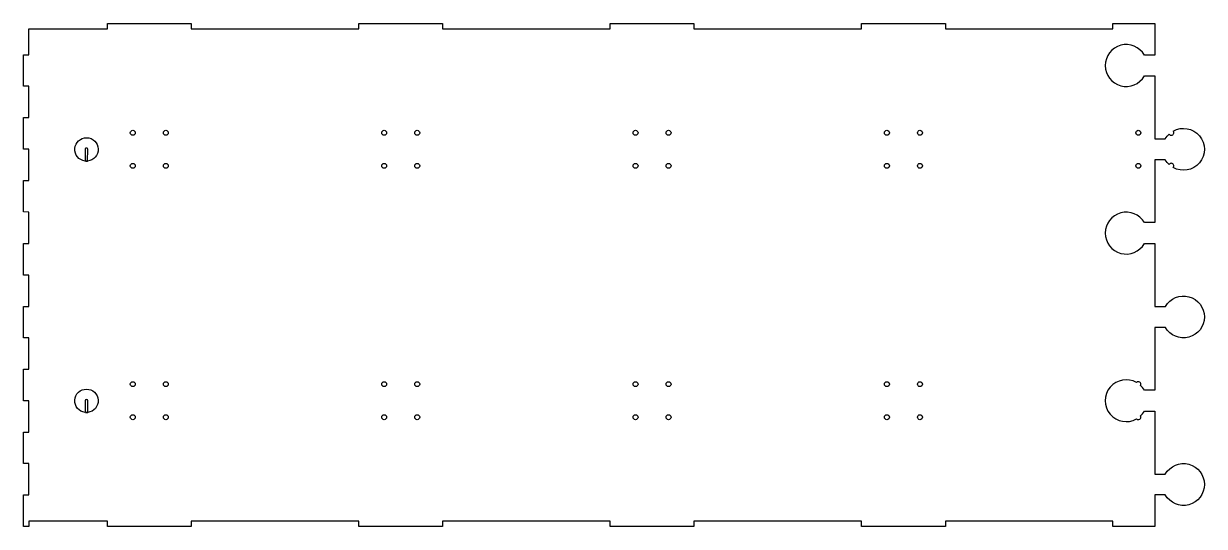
# Model space of a CAD drawing. Header units: inches. Extents: x -27 to 1.2, y 0 to 12.
import ezdxf

# ---------------------------------------------------------------- set-up
doc = ezdxf.new("R2010")
doc.units = ezdxf.units.IN
doc.layers.get('0').update_dxf_attribs({"linetype": 'CONTINUOUS'})

msp = doc.modelspace()

# ---------------------------------------------------------------- linework, layer by layer
for points in [[(-5, 0.125), (-5, 0), (-7, 0), (-7, 0.125), (-11, 0.125), (-11, 0), (-13, 0), (-13, 0.125), (-17, 0.125), (-17, 0), (-19, 0), (-19, 0.125), (-23, 0.125), (-23, 0), (-25, 0), (-25, 0.125), (-26.875, 0.125), (-26.875, 0), (-27, 0), (-27, 0.125), (-27, 0.75), (-26.875, 0.75), (-26.875, 1.5), (-27, 1.5), (-27, 2.25), (-26.875, 2.25), (-26.875, 3), (-27, 3), (-27, 3.75), (-26.875, 3.75), (-26.875, 4.5), (-27, 4.5), (-27, 5.25), (-26.875, 5.25), (-26.875, 6), (-27, 6), (-27, 6.75), (-26.875, 6.75), (-26.875, 7.5), (-27, 7.507), (-27, 8.257), (-26.875, 8.257), (-26.875, 9.007), (-27, 9.007), (-27, 9.757), (-26.875, 9.757), (-26.875, 10.507), (-27, 10.507), (-27, 11.257), (-26.875, 11.257), (-26.875, 11.875), (-25, 11.875), (-25, 12), (-23, 12), (-23, 11.875), (-19, 11.875), (-19, 12), (-17, 12), (-17, 11.875), (-13, 11.875), (-13, 12), (-11, 12), (-11, 11.875), (-7, 11.875), (-7, 12), (-5, 12), (-5, 11.875), (-1, 11.875), (-1, 12), (0, 12), (0, 11.25), (-0.25, 11.25, 3.732041), (-0.25, 10.75), (0, 10.75), (0, 9.25), (0.25, 9.25, -0.074173), (0.342, 9.365, 1.14591), (0.436, 9.435, -1.717849), (0.436, 8.565, 1.145913), (0.342, 8.635, -0.074179), (0.25, 8.75), (0, 8.75), (0, 7.25), (-0.25, 7.25, 3.732041), (-0.25, 6.75), (0, 6.75), (0, 5.25), (0.252, 5.25, -3.725724), (0.251, 4.75), (0.001, 4.75), (0, 3.25), (-0.25, 3.25, 0.074094), (-0.342, 3.366, 0.871687), (-0.436, 3.435, 1.717816), (-0.436, 2.565, 0.873402), (-0.342, 2.635, 0.074269), (-0.25, 2.75), (0, 2.75), (0, 1.25), (0.25, 1.25, -3.732061), (0.25, 0.75), (0, 0.75), (0, 0), (-1, 0), (-1, 0.125)], [(-25.472, 8.72), (-25.469, 9, 1.006413), (-25.531, 9), (-25.534, 8.721, -17.945692), (-25.472, 8.72, -0.054091), (-25.519, 8.72)], [(-25.469, 2.72), (-25.469, 3, 1), (-25.531, 3), (-25.531, 2.72, -17.94479), (-25.469, 2.72, -0.096789), (-25.523, 2.72)]]:
    msp.add_lwpolyline(points, format="xyb", close=True)
for centre in [(-24.394, 9.394), (-23.606, 9.394), (-18.394, 9.394), (-17.606, 9.394), (-17.606, 9.394), (-12.394, 9.394), (-11.606, 9.394), (-11.606, 9.394), (-6.394, 9.394), (-5.606, 9.394), (-5.606, 9.394), (-0.394, 9.394), (-24.394, 8.606), (-23.606, 8.606), (-18.394, 8.606), (-17.606, 8.606), (-12.394, 8.606), (-11.606, 8.606), (-6.394, 8.606), (-5.606, 8.606), (-0.394, 8.606), (-24.394, 3.394), (-23.606, 3.394), (-23.606, 3.394), (-18.394, 3.394), (-17.606, 3.394), (-17.606, 3.394), (-12.394, 3.394), (-11.606, 3.394), (-11.606, 3.394), (-6.394, 3.394), (-5.606, 3.394), (-5.606, 3.394), (-24.394, 2.606), (-23.606, 2.606), (-18.394, 2.606), (-17.606, 2.606), (-12.394, 2.606), (-11.606, 2.606), (-6.394, 2.606), (-5.606, 2.606)]:
    msp.add_circle(centre, 0.0591)

doc.saveas('drawing.dxf')
